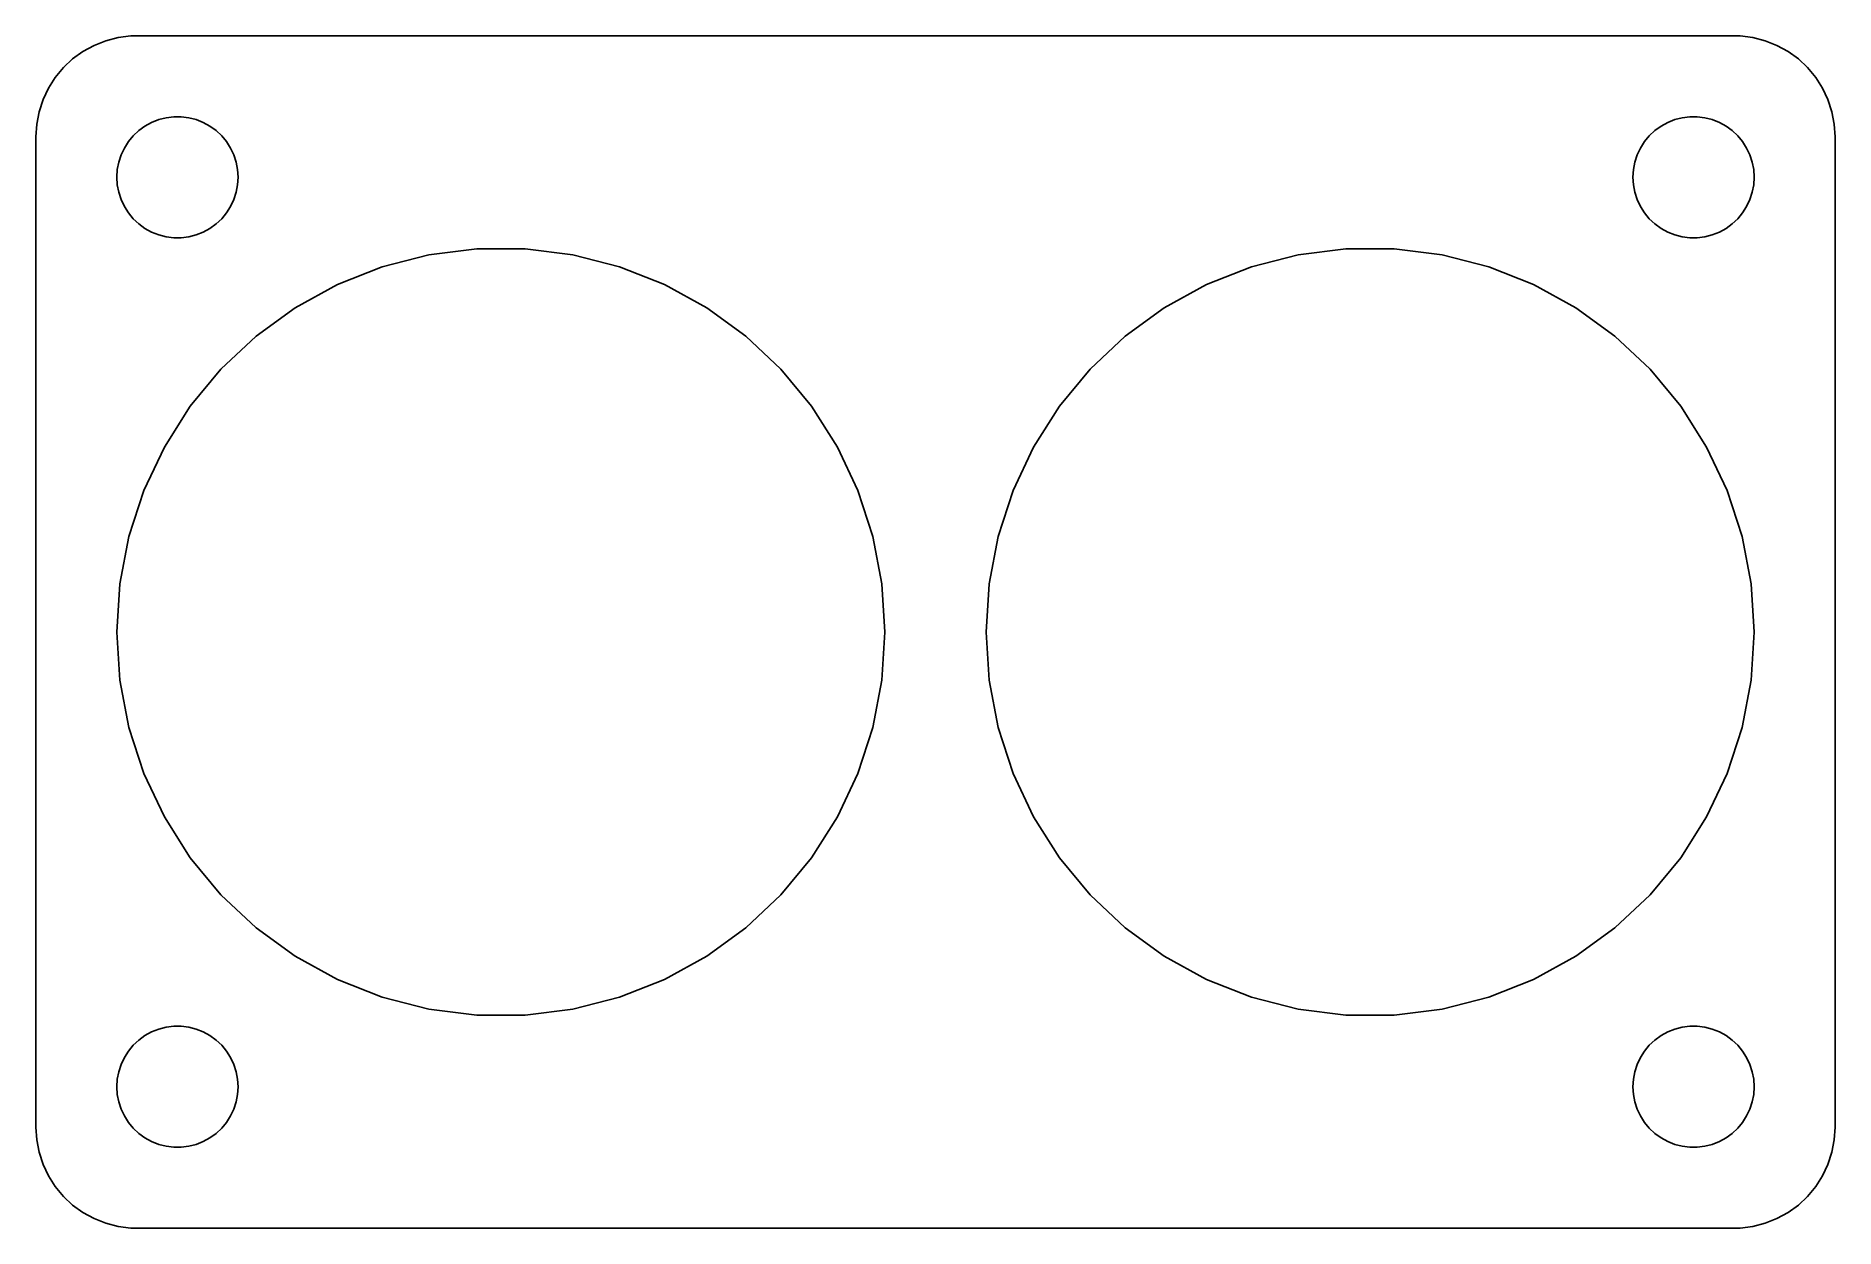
# Model space of a CAD drawing. Header units: metres. Extents: x -44.5 to 44.5, y -29.5 to 29.5.
import ezdxf

# ---------------------------------------------------------------- set-up
doc = ezdxf.new("R2010")
doc.units = ezdxf.units.M

msp = doc.modelspace()

# ---------------------------------------------------------------- linework, layer by layer
for p, q in [((-40.4369, 29.4114), (-41.0451, 29.2553)), ((-39.8139, 29.4901), (-40.4369, 29.4114)), ((39.8139, 29.4901), (-39.8139, 29.4901)), ((40.4369, 29.4114), (39.8139, 29.4901)), ((41.0451, 29.2553), (40.4369, 29.4114)), ((-42.1791, 28.7216), (-42.6871, 28.3526)), ((-41.6289, 29.0241), (-42.1791, 28.7216)), ((-41.0451, 29.2553), (-41.6289, 29.0241)), ((41.6289, 29.0241), (41.0451, 29.2553)), ((42.1791, 28.7216), (41.6289, 29.0241)), ((42.6871, 28.3526), (42.1791, 28.7216)), ((-43.1448, 27.9227), (-43.5451, 27.4389)), ((-42.6871, 28.3526), (-43.1448, 27.9227)), ((43.1448, 27.9227), (42.6871, 28.3526)), ((43.5451, 27.4389), (43.1448, 27.9227)), ((-43.8815, 26.9088), (-44.1489, 26.3406)), ((-43.5451, 27.4389), (-43.8815, 26.9088)), ((43.8815, 26.9088), (43.5451, 27.4389)), ((44.1489, 26.3406), (43.8815, 26.9088)), ((-44.1489, 26.3406), (-44.3429, 25.7434)), ((44.3429, 25.7434), (44.1489, 26.3406)), ((-44.4606, 25.1267), (-44.5, 24.5)), ((-44.3429, 25.7434), (-44.4606, 25.1267)), ((-39.4123, 24.8115), (-39.1075, 25.033)), ((-39.1075, 25.033), (-38.7773, 25.2145)), ((-38.7773, 25.2145), (-38.427, 25.3532)), ((-38.427, 25.3532), (-38.0621, 25.4469)), ((-38.0621, 25.4469), (-37.6884, 25.4941)), ((-37.6884, 25.4941), (-37.3116, 25.4941)), ((-37.3116, 25.4941), (-36.9379, 25.4469)), ((-36.9379, 25.4469), (-36.5729, 25.3532)), ((-36.5729, 25.3532), (-36.2227, 25.2145)), ((-36.2227, 25.2145), (-35.8925, 25.033)), ((-35.8925, 25.033), (-35.5877, 24.8115)), ((35.5877, 24.8115), (35.8925, 25.033)), ((35.8925, 25.033), (36.2227, 25.2145)), ((36.2227, 25.2145), (36.5729, 25.3532)), ((36.5729, 25.3532), (36.9379, 25.4469)), ((36.9379, 25.4469), (37.3116, 25.4941)), ((37.3116, 25.4941), (37.6884, 25.4941)), ((37.6884, 25.4941), (38.0621, 25.4469)), ((38.0621, 25.4469), (38.427, 25.3532)), ((38.427, 25.3532), (38.7773, 25.2145)), ((38.7773, 25.2145), (39.1075, 25.033)), ((39.1075, 25.033), (39.4123, 24.8115)), ((44.4606, 25.1267), (44.3429, 25.7434)), ((44.5, 24.5), (44.4606, 25.1267)), ((-44.5, 24.5), (-44.5, -24.5)), ((-40.1289, 23.9453), (-39.927, 24.2634)), ((-39.927, 24.2634), (-39.6869, 24.5536)), ((-39.6869, 24.5536), (-39.4123, 24.8115)), ((-35.5877, 24.8115), (-35.3131, 24.5536)), ((-35.3131, 24.5536), (-35.0729, 24.2634)), ((-35.0729, 24.2634), (-34.8711, 23.9453)), ((34.8711, 23.9453), (35.0729, 24.2634)), ((35.0729, 24.2634), (35.3131, 24.5536)), ((35.3131, 24.5536), (35.5877, 24.8115)), ((39.4123, 24.8115), (39.6869, 24.5536)), ((39.6869, 24.5536), (39.927, 24.2634)), ((39.927, 24.2634), (40.1289, 23.9453)), ((44.5, -24.5), (44.5, 24.5)), ((-40.4763, 22.876), (-40.4057, 23.2461)), ((-40.4057, 23.2461), (-40.2893, 23.6044)), ((-40.2893, 23.6044), (-40.1289, 23.9453)), ((-34.8711, 23.9453), (-34.7107, 23.6044)), ((-34.7107, 23.6044), (-34.5942, 23.2461)), ((-34.5942, 23.2461), (-34.5237, 22.876)), ((34.5237, 22.876), (34.5942, 23.2461)), ((34.5942, 23.2461), (34.7107, 23.6044)), ((34.7107, 23.6044), (34.8711, 23.9453)), ((40.1289, 23.9453), (40.2893, 23.6044)), ((40.2893, 23.6044), (40.4057, 23.2461)), ((40.4057, 23.2461), (40.4763, 22.876)), ((-40.5, 22.5), (-40.4763, 22.876)), ((-40.4763, 22.124), (-40.5, 22.5)), ((-34.5237, 22.876), (-34.5, 22.5)), ((-34.5, 22.5), (-34.5237, 22.124)), ((34.5, 22.5), (34.5237, 22.876)), ((34.5237, 22.124), (34.5, 22.5)), ((40.4763, 22.876), (40.5, 22.5)), ((40.5, 22.5), (40.4763, 22.124)), ((-40.4057, 21.7539), (-40.4763, 22.124)), ((-40.2893, 21.3956), (-40.4057, 21.7539)), ((-40.1289, 21.0547), (-40.2893, 21.3956)), ((-34.7107, 21.3956), (-34.8711, 21.0547)), ((-34.5942, 21.7539), (-34.7107, 21.3956)), ((-34.5237, 22.124), (-34.5942, 21.7539)), ((34.5942, 21.7539), (34.5237, 22.124)), ((34.7107, 21.3956), (34.5942, 21.7539)), ((34.8711, 21.0547), (34.7107, 21.3956)), ((40.2893, 21.3956), (40.1289, 21.0547)), ((40.4057, 21.7539), (40.2893, 21.3956)), ((40.4763, 22.124), (40.4057, 21.7539)), ((-39.927, 20.7366), (-40.1289, 21.0547)), ((-39.6869, 20.4464), (-39.927, 20.7366)), ((-35.0729, 20.7366), (-35.3131, 20.4464)), ((-34.8711, 21.0547), (-35.0729, 20.7366)), ((35.0729, 20.7366), (34.8711, 21.0547)), ((35.3131, 20.4464), (35.0729, 20.7366)), ((39.927, 20.7366), (39.6869, 20.4464)), ((40.1289, 21.0547), (39.927, 20.7366)), ((-39.4123, 20.1884), (-39.6869, 20.4464)), ((-39.1075, 19.967), (-39.4123, 20.1884)), ((-38.7773, 19.7855), (-39.1075, 19.967)), ((-38.427, 19.6468), (-38.7773, 19.7855)), ((-38.0621, 19.5531), (-38.427, 19.6468)), ((-36.5729, 19.6468), (-36.9379, 19.5531)), ((-36.2227, 19.7855), (-36.5729, 19.6468)), ((-35.8925, 19.967), (-36.2227, 19.7855)), ((-35.5877, 20.1884), (-35.8925, 19.967)), ((-35.3131, 20.4464), (-35.5877, 20.1884)), ((35.5877, 20.1884), (35.3131, 20.4464)), ((35.8925, 19.967), (35.5877, 20.1884)), ((36.2227, 19.7855), (35.8925, 19.967)), ((36.5729, 19.6468), (36.2227, 19.7855)), ((36.9379, 19.5531), (36.5729, 19.6468)), ((38.427, 19.6468), (38.0621, 19.5531)), ((38.7773, 19.7855), (38.427, 19.6468)), ((39.1075, 19.967), (38.7773, 19.7855)), ((39.4123, 20.1884), (39.1075, 19.967)), ((39.6869, 20.4464), (39.4123, 20.1884)), ((-37.6884, 19.5059), (-38.0621, 19.5531)), ((-37.3116, 19.5059), (-37.6884, 19.5059)), ((-36.9379, 19.5531), (-37.3116, 19.5059)), ((-25.0602, 18.6635), (-22.693, 18.9625)), ((-22.693, 18.9625), (-20.307, 18.9625)), ((-20.307, 18.9625), (-17.9397, 18.6635)), ((17.9397, 18.6635), (20.307, 18.9625)), ((20.307, 18.9625), (22.693, 18.9625)), ((22.693, 18.9625), (25.0602, 18.6635)), ((37.3116, 19.5059), (36.9379, 19.5531)), ((37.6884, 19.5059), (37.3116, 19.5059)), ((38.0621, 19.5531), (37.6884, 19.5059)), ((-29.5898, 17.1917), (-27.3713, 18.0701)), ((-27.3713, 18.0701), (-25.0602, 18.6635)), ((-17.9397, 18.6635), (-15.6287, 18.0701)), ((-15.6287, 18.0701), (-13.4102, 17.1917)), ((13.4102, 17.1917), (15.6287, 18.0701)), ((15.6287, 18.0701), (17.9397, 18.6635)), ((25.0602, 18.6635), (27.3713, 18.0701)), ((27.3713, 18.0701), (29.5898, 17.1917)), ((-31.6807, 16.0422), (-29.5898, 17.1917)), ((-13.4102, 17.1917), (-11.3193, 16.0422)), ((11.3193, 16.0422), (13.4102, 17.1917)), ((29.5898, 17.1917), (31.6807, 16.0422)), ((-33.6111, 14.6397), (-31.6807, 16.0422)), ((-11.3193, 16.0422), (-9.38893, 14.6397)), ((9.38893, 14.6397), (11.3193, 16.0422)), ((31.6807, 16.0422), (33.6111, 14.6397)), ((-35.3504, 13.0064), (-33.6111, 14.6397)), ((-9.38893, 14.6397), (-7.64958, 13.0064)), ((7.64958, 13.0064), (9.38893, 14.6397)), ((33.6111, 14.6397), (35.3504, 13.0064)), ((-36.8713, 11.1679), (-35.3504, 13.0064)), ((-7.64958, 13.0064), (-6.12866, 11.1679)), ((6.12866, 11.1679), (7.64958, 13.0064)), ((35.3504, 13.0064), (36.8713, 11.1679)), ((-38.1498, 9.15331), (-36.8713, 11.1679)), ((-6.12866, 11.1679), (-4.85016, 9.15331)), ((4.85016, 9.15331), (6.12866, 11.1679)), ((36.8713, 11.1679), (38.1498, 9.15331)), ((-39.1657, 6.99435), (-38.1498, 9.15331)), ((-4.85016, 9.15331), (-3.83424, 6.99435)), ((3.83424, 6.99435), (4.85016, 9.15331)), ((38.1498, 9.15331), (39.1657, 6.99435)), ((-39.9031, 4.7251), (-39.1657, 6.99435)), ((-3.83424, 6.99435), (-3.09691, 4.7251)), ((3.09691, 4.7251), (3.83424, 6.99435)), ((39.1657, 6.99435), (39.9031, 4.7251)), ((-40.3502, 2.38132), (-39.9031, 4.7251)), ((-3.09691, 4.7251), (-2.64981, 2.38132)), ((2.64981, 2.38132), (3.09691, 4.7251)), ((39.9031, 4.7251), (40.3502, 2.38132)), ((-40.5, 0), (-40.3502, 2.38132)), ((-2.64981, 2.38132), (-2.5, 0)), ((2.5, 0), (2.64981, 2.38132)), ((40.3502, 2.38132), (40.5, 0)), ((-40.3502, -2.38132), (-40.5, 0)), ((-2.5, 0), (-2.64981, -2.38132)), ((2.64981, -2.38132), (2.5, 0)), ((40.5, 0), (40.3502, -2.38132)), ((-39.9031, -4.7251), (-40.3502, -2.38132)), ((-2.64981, -2.38132), (-3.09691, -4.7251)), ((3.09691, -4.7251), (2.64981, -2.38132)), ((40.3502, -2.38132), (39.9031, -4.7251)), ((-39.1657, -6.99435), (-39.9031, -4.7251)), ((-3.09691, -4.7251), (-3.83424, -6.99435)), ((3.83424, -6.99435), (3.09691, -4.7251)), ((39.9031, -4.7251), (39.1657, -6.99435)), ((-38.1498, -9.15331), (-39.1657, -6.99435)), ((-3.83424, -6.99435), (-4.85016, -9.15331)), ((4.85016, -9.15331), (3.83424, -6.99435)), ((39.1657, -6.99435), (38.1498, -9.15331)), ((-36.8713, -11.1679), (-38.1498, -9.15331)), ((-4.85016, -9.15331), (-6.12866, -11.1679)), ((6.12866, -11.1679), (4.85016, -9.15331)), ((38.1498, -9.15331), (36.8713, -11.1679)), ((-35.3504, -13.0064), (-36.8713, -11.1679)), ((-6.12866, -11.1679), (-7.64958, -13.0064)), ((7.64958, -13.0064), (6.12866, -11.1679)), ((36.8713, -11.1679), (35.3504, -13.0064)), ((-33.6111, -14.6397), (-35.3504, -13.0064)), ((-7.64958, -13.0064), (-9.38893, -14.6397)), ((9.38893, -14.6397), (7.64958, -13.0064)), ((35.3504, -13.0064), (33.6111, -14.6397)), ((-31.6807, -16.0422), (-33.6111, -14.6397)), ((-9.38893, -14.6397), (-11.3193, -16.0422)), ((11.3193, -16.0422), (9.38893, -14.6397)), ((33.6111, -14.6397), (31.6807, -16.0422)), ((-29.5898, -17.1917), (-31.6807, -16.0422)), ((-11.3193, -16.0422), (-13.4102, -17.1917)), ((13.4102, -17.1917), (11.3193, -16.0422)), ((31.6807, -16.0422), (29.5898, -17.1917)), ((-27.3713, -18.0701), (-29.5898, -17.1917)), ((-13.4102, -17.1917), (-15.6287, -18.0701)), ((15.6287, -18.0701), (13.4102, -17.1917)), ((29.5898, -17.1917), (27.3713, -18.0701)), ((-25.0602, -18.6635), (-27.3713, -18.0701)), ((-22.693, -18.9625), (-25.0602, -18.6635)), ((-17.9397, -18.6635), (-20.307, -18.9625)), ((-15.6287, -18.0701), (-17.9397, -18.6635)), ((17.9397, -18.6635), (15.6287, -18.0701)), ((20.307, -18.9625), (17.9397, -18.6635)), ((25.0602, -18.6635), (22.693, -18.9625)), ((27.3713, -18.0701), (25.0602, -18.6635)), ((-38.427, -19.6468), (-38.0621, -19.5531)), ((-38.0621, -19.5531), (-37.6884, -19.5059)), ((-37.6884, -19.5059), (-37.3116, -19.5059)), ((-37.3116, -19.5059), (-36.9379, -19.5531)), ((-36.9379, -19.5531), (-36.5729, -19.6468)), ((-20.307, -18.9625), (-22.693, -18.9625)), ((22.693, -18.9625), (20.307, -18.9625)), ((36.5729, -19.6468), (36.9379, -19.5531)), ((36.9379, -19.5531), (37.3116, -19.5059)), ((37.3116, -19.5059), (37.6884, -19.5059)), ((37.6884, -19.5059), (38.0621, -19.5531)), ((38.0621, -19.5531), (38.427, -19.6468)), ((-39.927, -20.7366), (-39.6869, -20.4464)), ((-39.6869, -20.4464), (-39.4123, -20.1884)), ((-39.4123, -20.1884), (-39.1075, -19.967)), ((-39.1075, -19.967), (-38.7773, -19.7855)), ((-38.7773, -19.7855), (-38.427, -19.6468)), ((-36.5729, -19.6468), (-36.2227, -19.7855)), ((-36.2227, -19.7855), (-35.8925, -19.967)), ((-35.8925, -19.967), (-35.5877, -20.1884)), ((-35.5877, -20.1884), (-35.3131, -20.4464)), ((-35.3131, -20.4464), (-35.0729, -20.7366)), ((35.0729, -20.7366), (35.3131, -20.4464)), ((35.3131, -20.4464), (35.5877, -20.1884)), ((35.5877, -20.1884), (35.8925, -19.967)), ((35.8925, -19.967), (36.2227, -19.7855)), ((36.2227, -19.7855), (36.5729, -19.6468)), ((38.427, -19.6468), (38.7773, -19.7855)), ((38.7773, -19.7855), (39.1075, -19.967)), ((39.1075, -19.967), (39.4123, -20.1884)), ((39.4123, -20.1884), (39.6869, -20.4464)), ((39.6869, -20.4464), (39.927, -20.7366)), ((-40.2893, -21.3956), (-40.1289, -21.0547)), ((-40.1289, -21.0547), (-39.927, -20.7366)), ((-35.0729, -20.7366), (-34.8711, -21.0547)), ((-34.8711, -21.0547), (-34.7107, -21.3956)), ((34.7107, -21.3956), (34.8711, -21.0547)), ((34.8711, -21.0547), (35.0729, -20.7366)), ((39.927, -20.7366), (40.1289, -21.0547)), ((40.1289, -21.0547), (40.2893, -21.3956)), ((-40.5, -22.5), (-40.4763, -22.124)), ((-40.4763, -22.124), (-40.4057, -21.7539)), ((-40.4057, -21.7539), (-40.2893, -21.3956)), ((-34.7107, -21.3956), (-34.5942, -21.7539)), ((-34.5942, -21.7539), (-34.5237, -22.124)), ((-34.5237, -22.124), (-34.5, -22.5)), ((34.5, -22.5), (34.5237, -22.124)), ((34.5237, -22.124), (34.5942, -21.7539)), ((34.5942, -21.7539), (34.7107, -21.3956)), ((40.2893, -21.3956), (40.4057, -21.7539)), ((40.4057, -21.7539), (40.4763, -22.124)), ((40.4763, -22.124), (40.5, -22.5)), ((-40.4763, -22.876), (-40.5, -22.5)), ((-40.4057, -23.2461), (-40.4763, -22.876)), ((-34.5237, -22.876), (-34.5942, -23.2461)), ((-34.5, -22.5), (-34.5237, -22.876)), ((34.5237, -22.876), (34.5, -22.5)), ((34.5942, -23.2461), (34.5237, -22.876)), ((40.4763, -22.876), (40.4057, -23.2461)), ((40.5, -22.5), (40.4763, -22.876)), ((-40.2893, -23.6044), (-40.4057, -23.2461)), ((-40.1289, -23.9453), (-40.2893, -23.6044)), ((-39.927, -24.2634), (-40.1289, -23.9453)), ((-34.8711, -23.9453), (-35.0729, -24.2634)), ((-34.7107, -23.6044), (-34.8711, -23.9453)), ((-34.5942, -23.2461), (-34.7107, -23.6044)), ((34.7107, -23.6044), (34.5942, -23.2461)), ((34.8711, -23.9453), (34.7107, -23.6044)), ((35.0729, -24.2634), (34.8711, -23.9453)), ((40.1289, -23.9453), (39.927, -24.2634)), ((40.2893, -23.6044), (40.1289, -23.9453)), ((40.4057, -23.2461), (40.2893, -23.6044)), ((-44.5, -24.5), (-44.4606, -25.1267)), ((-39.6869, -24.5536), (-39.927, -24.2634)), ((-39.4123, -24.8115), (-39.6869, -24.5536)), ((-39.1075, -25.033), (-39.4123, -24.8115)), ((-35.5877, -24.8115), (-35.8925, -25.033)), ((-35.3131, -24.5536), (-35.5877, -24.8115)), ((-35.0729, -24.2634), (-35.3131, -24.5536)), ((35.3131, -24.5536), (35.0729, -24.2634)), ((35.5877, -24.8115), (35.3131, -24.5536)), ((35.8925, -25.033), (35.5877, -24.8115)), ((39.4123, -24.8115), (39.1075, -25.033)), ((39.6869, -24.5536), (39.4123, -24.8115)), ((39.927, -24.2634), (39.6869, -24.5536)), ((44.4606, -25.1267), (44.5, -24.5)), ((-44.4606, -25.1267), (-44.3429, -25.7434)), ((-44.3429, -25.7434), (-44.1489, -26.3406)), ((-38.7773, -25.2145), (-39.1075, -25.033)), ((-38.427, -25.3532), (-38.7773, -25.2145)), ((-38.0621, -25.4469), (-38.427, -25.3532)), ((-37.6884, -25.4941), (-38.0621, -25.4469)), ((-37.3116, -25.4941), (-37.6884, -25.4941)), ((-36.9379, -25.4469), (-37.3116, -25.4941)), ((-36.5729, -25.3532), (-36.9379, -25.4469)), ((-36.2227, -25.2145), (-36.5729, -25.3532)), ((-35.8925, -25.033), (-36.2227, -25.2145)), ((36.2227, -25.2145), (35.8925, -25.033)), ((36.5729, -25.3532), (36.2227, -25.2145)), ((36.9379, -25.4469), (36.5729, -25.3532)), ((37.3116, -25.4941), (36.9379, -25.4469)), ((37.6884, -25.4941), (37.3116, -25.4941)), ((38.0621, -25.4469), (37.6884, -25.4941)), ((38.427, -25.3532), (38.0621, -25.4469)), ((38.7773, -25.2145), (38.427, -25.3532)), ((39.1075, -25.033), (38.7773, -25.2145)), ((44.1489, -26.3406), (44.3429, -25.7434)), ((44.3429, -25.7434), (44.4606, -25.1267)), ((-44.1489, -26.3406), (-43.8815, -26.9088)), ((43.8815, -26.9088), (44.1489, -26.3406)), ((-43.8815, -26.9088), (-43.5451, -27.4389)), ((-43.5451, -27.4389), (-43.1448, -27.9227)), ((43.1448, -27.9227), (43.5451, -27.4389)), ((43.5451, -27.4389), (43.8815, -26.9088)), ((-43.1448, -27.9227), (-42.6871, -28.3526)), ((-42.6871, -28.3526), (-42.1791, -28.7216)), ((42.1791, -28.7216), (42.6871, -28.3526)), ((42.6871, -28.3526), (43.1448, -27.9227)), ((-42.1791, -28.7216), (-41.6289, -29.0241)), ((-41.6289, -29.0241), (-41.0451, -29.2553)), ((-41.0451, -29.2553), (-40.4369, -29.4114)), ((40.4369, -29.4114), (41.0451, -29.2553)), ((41.0451, -29.2553), (41.6289, -29.0241)), ((41.6289, -29.0241), (42.1791, -28.7216)), ((-40.4369, -29.4114), (-39.8139, -29.4901)), ((-39.8139, -29.4901), (39.8139, -29.4901)), ((39.8139, -29.4901), (40.4369, -29.4114))]:
    msp.add_line(p, q)

doc.saveas('drawing.dxf')
